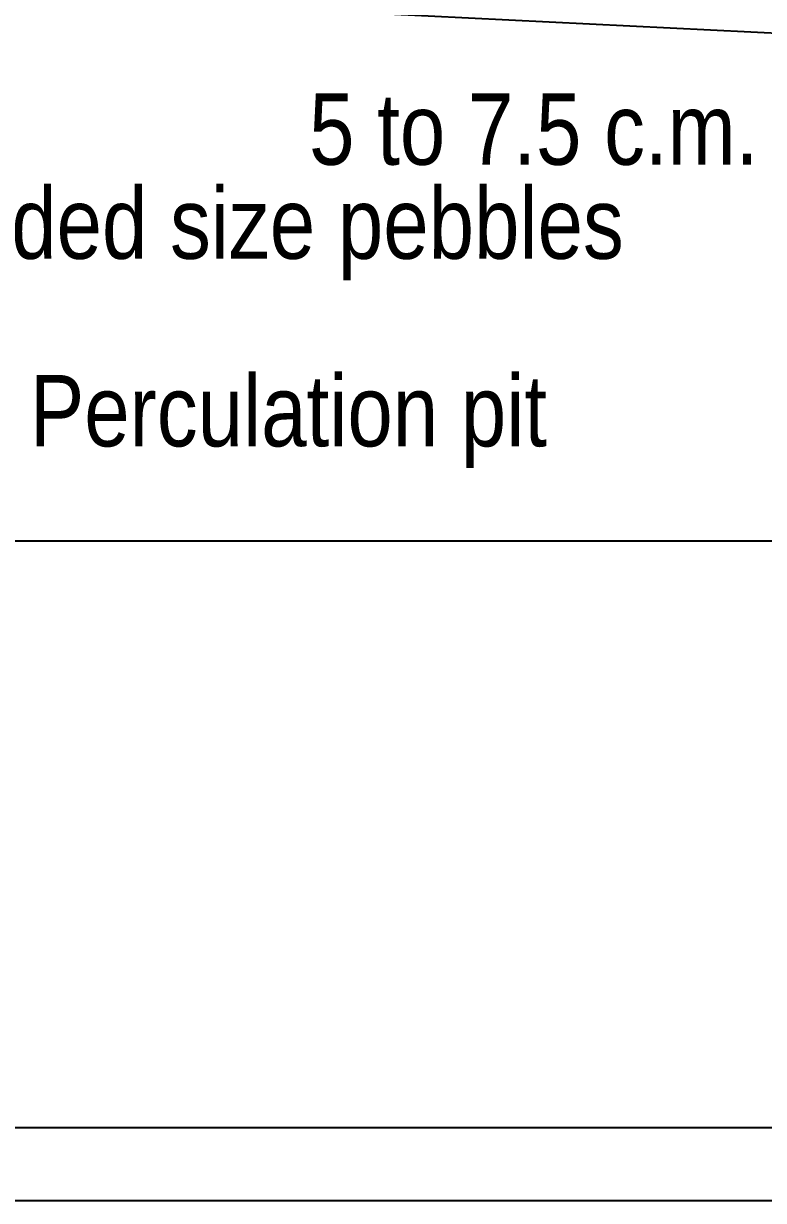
# Model space of a CAD drawing. Header units: metres. Extents: x 127 to 433, y 178 to 269.
# Drawn here: x 236.09 to 240.95, y 178.04 to 185.77 of the extents above; entities that cross this region are included whole.
import ezdxf

# ---------------------------------------------------------------- set-up
doc = ezdxf.new("R2010")
doc.units = ezdxf.units.M
doc.header["$MEASUREMENT"] = 0
doc.styles.add('Arial', font='swissc.ttf')

# ---------------------------------------------------------------- blocks, each defined once
blk = doc.blocks.new('RWH1')
at = {"color": 7, "ltscale": 7}
blk.add_line((-4.5856, 2.2432), (-1.3561, 2.0817), dxfattribs=at)
blk.add_lwpolyline([(-7.6602, 0), (0, 0), (0, 6.6537), (-7.6602, 6.6537)], close=True)
at = {"ltscale": 7, "style": 'Arial'}
for s, p in [('5 to 7.5 c.m.', (-4.0726, 1.5708)), ('rounded size pebbles', (-5.9997, 1.1783)), ('Perculation pit', (-5.2393, 0.3951))]:
    blk.add_text(s, height=0.297699, dxfattribs=at).set_placement(p)

msp = doc.modelspace()

# ---------------------------------------------------------------- linework, layer by layer
for points in [[(323.6455, 178.0379), (323.6455, 268.526), (165.2944, 268.526), (165.2944, 178.0379)], [(323.1655, 178.5179), (323.1655, 268.046), (165.7744, 268.046), (165.7744, 178.5179)]]:
    msp.add_lwpolyline(points, close=True)

# ---------------------------------------------------------------- block references
at = {"xscale": 1.573374370083389, "yscale": 1.573374370083389, "zscale": 1.573374370083389}
msp.add_blockref('RWH1', (244.3739, 182.37), dxfattribs=at)

doc.saveas('drawing.dxf')
